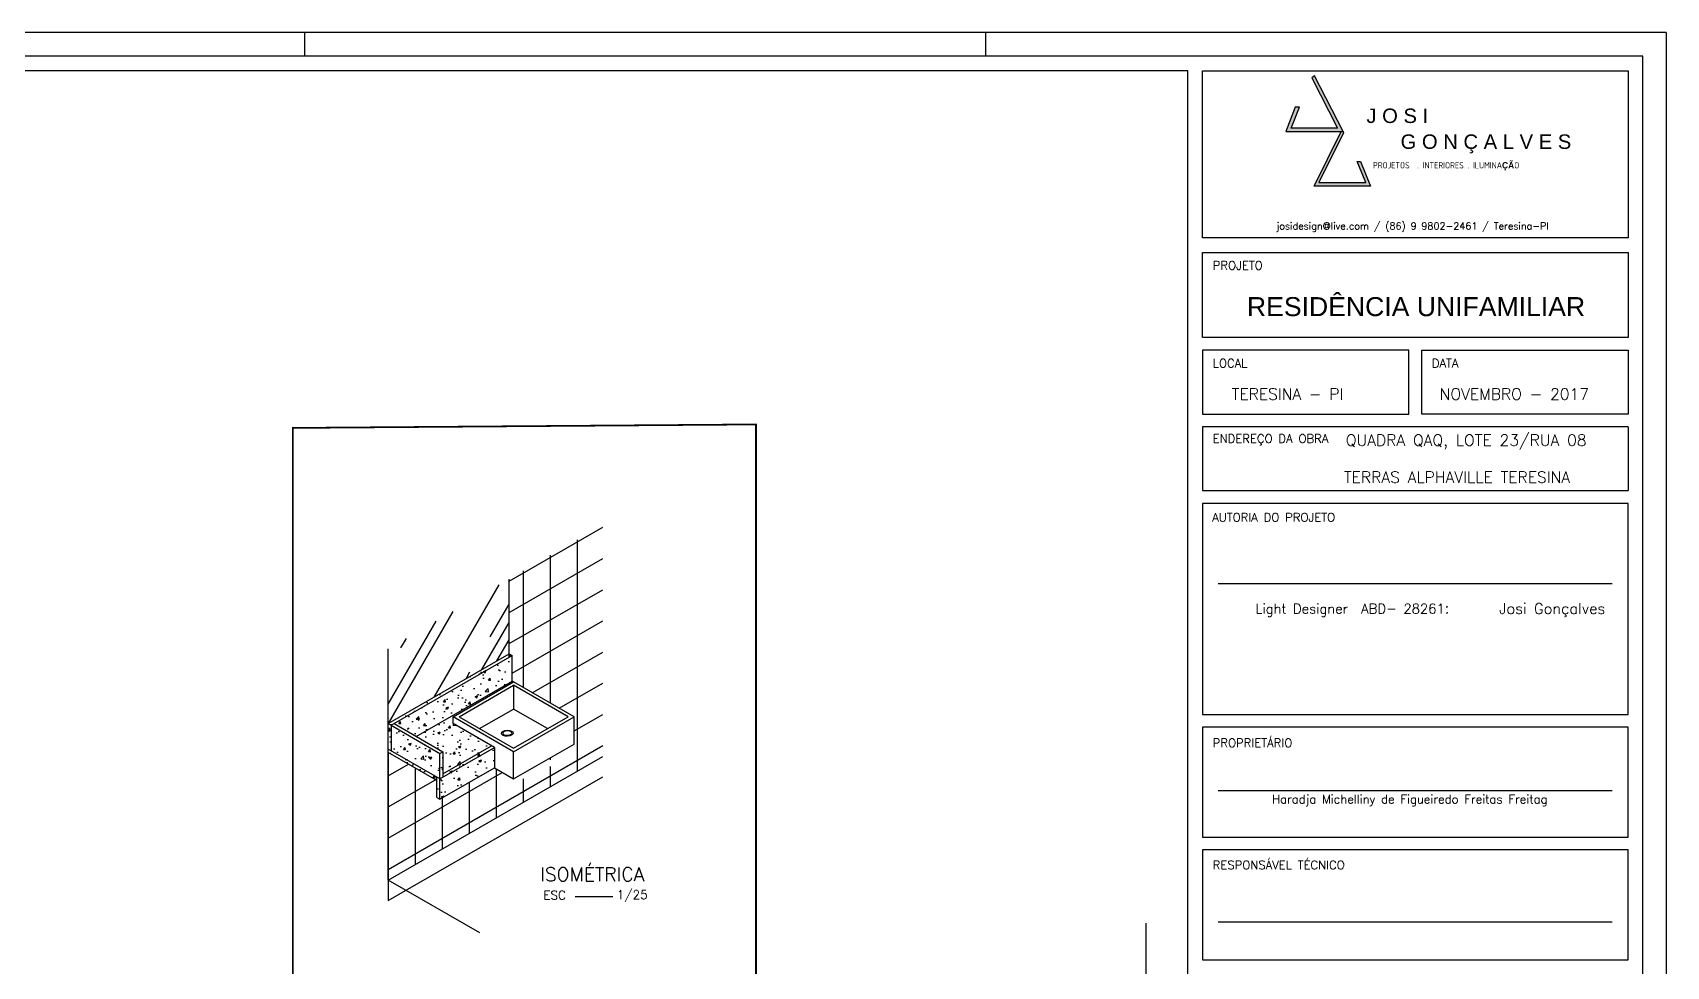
# Model space of a CAD drawing. Header units: millimetres. Extents: x 2182 to 2335, y 1488 to 1614.
# Drawn here: x 2324.91 to 2334.51, y 1509.96 to 1515.45 of the extents above; entities that cross this region are included whole.
import ezdxf

# ---------------------------------------------------------------- set-up
doc = ezdxf.new("R2010")
doc.units = ezdxf.units.MM
doc.linetypes.add('DIVIDE', pattern=[1.25, 0.5, -0.25, 0, -0.25, 0, -0.25])
for name, color, linetype in [('.', 1, 'Continuous'), ('Hachura', 8, 'Continuous'), ('LAYOUT', 7, 'Continuous'), ('PAREDE', 7, 'Continuous'), ('Prancha', 6, 'Continuous'), ('TEXTO', 7, 'Continuous')]:
    doc.layers.add(name, color=color, linetype=linetype)
doc.styles.add('ROMANS', font='romans')
doc.styles.get("Standard").update_dxf_attribs({"font": 'arial.ttf'})

msp = doc.modelspace()

# ---------------------------------------------------------------- hatches: boundary and pattern name
at = {"layer": '.'}
h = msp.add_hatch(color=33, dxfattribs=at)
h.dxf.hatch_style = 1
h.paths.add_polyline_path([(2332.4419, 1515.1965), (2332.4251, 1515.1847), (2332.5761, 1514.8885), (2332.3044, 1514.8885), (2332.3537, 1515.0108), (2332.3281, 1515.0108), (2332.274, 1514.8687), (2332.6092, 1514.8687)])
h = msp.add_hatch(color=33, dxfattribs=at)
h.dxf.hatch_style = 1
h.paths.add_polyline_path([(2332.5556, 1514.9738), (2332.5326, 1514.9738), (2332.5761, 1514.8885), (2332.3044, 1514.8885), (2332.3388, 1514.9738), (2332.3141, 1514.9738), (2332.274, 1514.8687), (2332.6092, 1514.8687)])
h = msp.add_hatch(color=33, dxfattribs=at)
h.dxf.hatch_style = 1
h.paths.add_polyline_path([(2332.5556, 1514.9738), (2332.5326, 1514.9738), (2332.5761, 1514.8885), (2332.3044, 1514.8885), (2332.3388, 1514.9738), (2332.3141, 1514.9738), (2332.274, 1514.8687), (2332.6092, 1514.8687)])
h = msp.add_hatch(color=33, dxfattribs=at)
h.dxf.hatch_style = 1
h.set_gradient(color1=(143, 115, 79), color2=(192, 192, 192))
h.paths.add_polyline_path([(2332.6127, 1514.86), (2332.6092, 1514.8687), (2332.5983, 1514.8687), (2332.4389, 1514.5482), (2332.7704, 1514.5482), (2332.7115, 1514.692), (2332.693, 1514.692), (2332.7431, 1514.5689), (2332.4672, 1514.5689)])
at = {"layer": 'Hachura'}
h = msp.add_hatch(dxfattribs=at)
h.set_pattern_fill('LINE', color=256, scale=0.05, angle=90, style=0)
h.set_pattern_definition([(90, (2327.00027, 1510.34825), (-0.15875, 1e-17), [])])
h.paths.add_polyline_path([(2327.8277, 1511.116), (2327.8277, 1511.1027), (2328.0085, 1511.2071), (2328.0085, 1511.2203)], flags=17)
h.paths.add_polyline_path([(2328.009, 1511.9228), (2328.1193, 1511.8591), (2328.0818, 1511.7941), (2327.9715, 1511.8578)], flags=24)
h.paths.add_polyline_path([(2327.8574, 1512.0103), (2327.9677, 1511.9466), (2327.9302, 1511.8816), (2327.8199, 1511.9453)], flags=24)
h.paths.add_polyline_path([(2327.0003, 1510.4682), (2328.2598, 1511.1954), (2328.2598, 1512.5547), (2327.7104, 1512.2375), (2327.7104, 1511.7982), (2327.7277, 1511.7882), (2327.7277, 1511.6382), (2327.7364, 1511.6332), (2328.0915, 1511.4282), (2328.0915, 1511.2682), (2328.0431, 1511.2403), (2328.0431, 1511.1877), (2327.8104, 1511.0534), (2327.7931, 1511.0634), (2327.7931, 1511.096), (2327.7364, 1511.0632), (2327.6238, 1511.1282), (2327.3034, 1510.9432), (2327.2861, 1510.9532), (2327.2861, 1511.0532), (2327.0003, 1511.2182)])
h.paths.add_polyline_path([(2327.1042, 1510.4082), (2327.0003, 1510.4682), (2327.0003, 1510.3482)])
h = msp.add_hatch(dxfattribs=at)
h.set_pattern_fill('LINE', color=256, scale=0.05, angle=30, style=0)
h.set_pattern_definition([(30, (2327.00027, 1510.34825), (-0.079375, 0.137482), [])])
h.paths.add_polyline_path([(2328.2598, 1512.5547), (2327.7104, 1512.2375), (2327.7104, 1511.7982), (2327.7277, 1511.7882), (2327.7277, 1511.6382), (2327.7364, 1511.6332), (2328.0915, 1511.4282), (2328.0915, 1511.2682), (2328.0431, 1511.2403), (2328.0431, 1511.1877), (2327.8104, 1511.0534), (2327.7931, 1511.0634), (2327.7931, 1511.096), (2327.7364, 1511.0632), (2327.6238, 1511.1282), (2327.3034, 1510.9432), (2327.2861, 1510.9532), (2327.2861, 1511.0532), (2327.0003, 1511.2182), (2327.0003, 1510.3482), (2328.2598, 1511.0754)])
h.paths.add_polyline_path([(2328.0085, 1511.2071), (2328.0085, 1511.2203), (2327.8277, 1511.116), (2327.8277, 1511.1027)], flags=17)
h.paths.add_polyline_path([(2328.009, 1511.9228), (2328.1193, 1511.8591), (2328.0818, 1511.7941), (2327.9715, 1511.8578)], flags=24)
h.paths.add_polyline_path([(2327.8574, 1512.0103), (2327.9677, 1511.9466), (2327.9302, 1511.8816), (2327.8199, 1511.9453)], flags=24)
h = msp.add_hatch(dxfattribs=at)
h.set_pattern_fill('AR-RROOF', color=256, scale=0.0125, angle=60, style=0)
h.set_pattern_definition([(60, (2327.00027, 1511.38825), (0.07429, 0.76367), [4.7625, -0.635, 1.5875, -0.3175]), (60, (2327.07393, 1511.83332), (-0.52445, -0.06383), [0.9525, -0.10477, 1.905, -0.23813]), (60, (2326.84593, 1511.66067), (0.641275, 1.53617), [2.54, -0.4445, 1.27, -0.3175])])
h.paths.add_polyline_path([(2327.7104, 1511.7982), (2327.7104, 1512.2375), (2327.0003, 1511.8275), (2327.0003, 1511.3882)])
h.paths.add_polyline_path([(2327.1556, 1511.8118), (2327.2659, 1511.8755), (2327.3034, 1511.8106), (2327.1931, 1511.7469)], flags=24)
h = msp.add_hatch(dxfattribs=at)
h.set_pattern_fill('AR-CONC', color=256, scale=0.0008, style=0)
h.set_pattern_definition([(50, (2327.00027, 1510.94325), (0.145748, -0.012751), [0.01524, -0.16764]), (355, (2327.00027, 1510.94325), (-0.028194, 0.152845), [0.012192, -0.134112]), (100.451, (2327.01242, 1510.94218), (0.117554, 0.140093), [0.012952, -0.142472]), (46.184, (2327.00027, 1510.98389), (0.216863, -0.033634), [0.02286, -0.25146]), (96.636, (2327.01835, 1510.98108), (0.189923, 0.19794), [0.019428, -0.213708]), (351.184, (2327.00027, 1510.98389), (0.189924, 0.19794), [0.018288, -0.201168]), (21, (2327.0206, 1510.97373), (0.121292, -0.081812), [0.01524, -0.16764]), (326, (2327.0206, 1510.97373), (0.049442, 0.14735), [0.012192, -0.134112]), (71.451, (2327.0307, 1510.96691), (0.170733, 0.065538), [0.012952, -0.142472]), (37.5, (2327.000274, 1510.943246), (0.002471, 0.067644), [0, -0.1324864, 0, -0.136144, 0, -0.13462]), (7.5, (2327.000274, 1510.943246), (0.0534557, 0.0801445), [0, -0.0776224, 0, -0.1294384, 0, -0.051308]), (327.5, (2326.95496, 1510.943246), (0.1084725, -0.004583), [0, -0.0508, 0, -0.158496, 0, -0.210312]), (317.5, (2326.93464, 1510.94325), (0.118503, 0.020341), [0, -0.06604, 0, -0.1052576, 0, -0.149352])])
h.paths.add_polyline_path([(2327.7077, 1511.6267), (2327.7277, 1511.6382), (2327.7277, 1511.7882), (2327.0349, 1511.3882), (2327.1648, 1511.3132)])
h.paths.add_polyline_path([(2327.7277, 1511.7882), (2327.7104, 1511.7982), (2327.0003, 1511.3882), (2327.0176, 1511.3782)])
h.paths.add_polyline_path([(2327.0176, 1511.3782), (2327.0003, 1511.3882), (2327.0003, 1511.2382), (2327.0176, 1511.2282)])
h.paths.add_polyline_path([(2327.0176, 1511.3782), (2327.0176, 1511.2282), (2327.3034, 1511.0632), (2327.3034, 1511.2132)])
h.paths.add_polyline_path([(2327.0349, 1511.3882), (2327.0176, 1511.3782), (2327.3034, 1511.2132), (2327.3207, 1511.2232)])
h.paths.add_polyline_path([(2327.6065, 1511.2582), (2327.3813, 1511.3882), (2327.3813, 1511.4282), (2327.7164, 1511.6217), (2327.7077, 1511.6267), (2327.1648, 1511.3132), (2327.3207, 1511.2232), (2327.3207, 1511.0932)])
h.paths.add_polyline_path([(2327.3207, 1511.2232), (2327.3034, 1511.2132), (2327.3034, 1511.0632), (2327.3207, 1511.0732)], flags=17)
h.paths.add_polyline_path([(2327.0003, 1511.2382), (2327.0003, 1511.2182), (2327.2861, 1511.0532), (2327.2861, 1511.0732)])
h.paths.add_polyline_path([(2327.6238, 1511.1282), (2327.6238, 1511.2482), (2327.3034, 1511.0632), (2327.3034, 1510.9432)])
h.paths.add_polyline_path([(2327.6238, 1511.2482), (2327.6065, 1511.2582), (2327.3207, 1511.0932), (2327.3207, 1511.0732)])
h.paths.add_polyline_path([(2327.3034, 1511.0632), (2327.2861, 1511.0732), (2327.2861, 1510.9532), (2327.3034, 1510.9432)])
h.paths.add_polyline_path([(2327.7364, 1511.6332), (2327.7277, 1511.6382), (2327.7077, 1511.6267), (2327.7164, 1511.6217)])

# ---------------------------------------------------------------- linework, layer by layer
at = {"layer": '.', "color": 33}
msp.add_lwpolyline([(2332.3537, 1515.0108), (2332.3281, 1515.0108), (2332.274, 1514.8687), (2332.6092, 1514.8687), (2332.4419, 1515.1965), (2332.4251, 1515.1847), (2332.5761, 1514.8885), (2332.3044, 1514.8885)], close=True, dxfattribs=at)
msp.add_lwpolyline([(2332.6092, 1514.8687), (2332.6127, 1514.86), (2332.4672, 1514.5689), (2332.7431, 1514.5689), (2332.693, 1514.692), (2332.7115, 1514.692), (2332.7704, 1514.5482), (2332.4389, 1514.5482), (2332.5983, 1514.8687)], dxfattribs=at)
at = {"layer": 'Hachura'}
msp.add_line((2327.7104, 1511.7982), (2327.7104, 1512.2375), dxfattribs=at)
at = {"layer": 'LAYOUT'}
for p, q in [((2327.0003, 1511.3882), (2327.7104, 1511.7982)), ((2327.0176, 1511.3782), (2327.7277, 1511.7882)), ((2327.7104, 1511.7982), (2327.7277, 1511.7882)), ((2327.7104, 1511.7982), (2327.7277, 1511.7882)), ((2327.7277, 1511.6382), (2327.7277, 1511.7882)), ((2327.1648, 1511.3132), (2327.7077, 1511.6267)), ((2327.3813, 1511.4282), (2327.7364, 1511.6332)), ((2327.416, 1511.4282), (2327.7364, 1511.6132)), ((2327.7077, 1511.6267), (2327.7277, 1511.6382)), ((2327.7077, 1511.6267), (2327.7164, 1511.6217)), ((2327.7364, 1511.6332), (2327.7277, 1511.6382)), ((2328.0915, 1511.4282), (2327.7364, 1511.6332)), ((2328.0568, 1511.4282), (2327.7364, 1511.6132)), ((2327.7364, 1511.6132), (2327.7364, 1511.474)), ((2327.0003, 1511.3882), (2327.0176, 1511.3782)), ((2327.0349, 1511.3882), (2327.3207, 1511.2232)), ((2327.3813, 1511.3882), (2327.3813, 1511.4282)), ((2327.7364, 1511.2232), (2327.3813, 1511.4282)), ((2327.6238, 1511.2482), (2327.3813, 1511.3882)), ((2327.416, 1511.4282), (2327.7364, 1511.2432)), ((2327.5366, 1511.3586), (2327.7364, 1511.474)), ((2327.9362, 1511.3586), (2327.7364, 1511.474)), ((2327.7364, 1511.2232), (2328.0915, 1511.4282)), ((2327.7364, 1511.2432), (2328.0568, 1511.4282)), ((2328.0915, 1511.2682), (2328.0915, 1511.4282)), ((2327.0003, 1511.1882), (2327.0003, 1511.3275)), ((2327.0176, 1511.3782), (2327.3034, 1511.2132)), ((2327.0176, 1511.3782), (2327.0176, 1511.2282)), ((2327.3034, 1511.0632), (2327.0003, 1511.2382)), ((2327.2861, 1511.0532), (2327.0003, 1511.2182)), ((2327.3034, 1511.0632), (2327.6238, 1511.2482)), ((2327.3034, 1511.0632), (2327.6238, 1511.2482)), ((2327.3034, 1511.2132), (2327.3207, 1511.2232)), ((2327.3034, 1510.9432), (2327.3034, 1511.2132)), ((2327.3207, 1511.0932), (2327.6065, 1511.2582)), ((2327.3207, 1511.2232), (2327.3207, 1511.0732)), ((2327.6238, 1511.2482), (2327.6238, 1511.1282)), ((2327.7364, 1511.0632), (2328.0915, 1511.2682)), ((2327.7364, 1511.0632), (2327.7364, 1511.2232)), ((2327.3034, 1510.9432), (2327.6238, 1511.1282)), ((2327.6238, 1511.1282), (2327.7364, 1511.0632)), ((2327.2861, 1510.9532), (2327.2861, 1511.0732)), ((2327.2861, 1510.9532), (2327.3034, 1510.9432))]:
    msp.add_line(p, q, dxfattribs=at)
msp.add_ellipse((2327.6994, 1511.3315), major_axis=(0.0352, 0.0009), ratio=0.493881, dxfattribs=at)
at = {"layer": 'LAYOUT', "extrusion": (0, 0, -1)}
msp.add_ellipse((2327.6992, 1511.3323), major_axis=(0.0268, 0.0007), ratio=0.480312, dxfattribs=at)
at = {"layer": 'PAREDE'}
for p, q in [((2327.0003, 1510.4682), (2327.0003, 1511.8275)), ((2327.0003, 1510.4682), (2328.2598, 1511.1954)), ((2327.5379, 1510.1579), (2327.0003, 1510.4682)), ((2331.4529, 1510.0651), (2331.4529, 1510.2151)), ((2331.4529, 1507.0951), (2331.4529, 1510.0651))]:
    msp.add_line(p, q, dxfattribs=at)
at = {"layer": 'Prancha', "color": 7}
for p, q in [((2334.5087, 1515.4497), (2314.9962, 1515.4497)), ((2326.5087, 1515.4497), (2326.5087, 1515.3122)), ((2330.5087, 1515.4497), (2330.5087, 1515.3122)), ((2334.5087, 1515.4497), (2334.5087, 1501.3497)), ((2331.8751, 1512.2127), (2334.1896, 1512.2127)), ((2331.8751, 1510.9955), (2334.1896, 1510.9955)), ((2328.097, 1510.371), (2328.3198, 1510.371)), ((2331.8751, 1510.2227), (2334.1896, 1510.2227))]:
    msp.add_line(p, q, dxfattribs=at)
at = {"layer": 'Prancha', "color": 3}
for p, q in [((2331.7845, 1515.2247), (2334.2837, 1515.2247)), ((2331.7845, 1514.2443), (2331.7845, 1515.2247)), ((2334.2837, 1515.2247), (2334.2837, 1514.2443)), ((2334.2837, 1514.2443), (2331.7845, 1514.2443)), ((2331.7845, 1514.1577), (2334.2837, 1514.1577)), ((2331.7845, 1513.6577), (2331.7845, 1514.1577)), ((2334.2837, 1514.1577), (2334.2837, 1513.6577)), ((2334.2837, 1513.6577), (2331.7845, 1513.6577)), ((2332.9966, 1513.5827), (2331.7845, 1513.5827)), ((2331.7845, 1513.5827), (2331.7845, 1513.2077)), ((2332.9966, 1513.2077), (2332.9966, 1513.5827)), ((2333.0716, 1513.5827), (2334.2837, 1513.5827)), ((2333.0716, 1513.2077), (2333.0716, 1513.5827)), ((2334.2837, 1513.5827), (2334.2837, 1513.2077)), ((2331.7845, 1513.2077), (2332.9966, 1513.2077)), ((2334.2837, 1513.1327), (2331.7845, 1513.1327)), ((2331.7845, 1513.1327), (2331.7845, 1512.7577)), ((2334.2837, 1513.2077), (2333.0716, 1513.2077)), ((2334.2837, 1513.1327), (2334.2837, 1512.7577)), ((2331.7845, 1512.7577), (2334.2837, 1512.7577)), ((2334.2837, 1512.6827), (2331.7845, 1512.6827)), ((2331.7845, 1512.6827), (2331.7845, 1511.4421)), ((2334.2837, 1511.4421), (2334.2837, 1512.6827)), ((2331.7845, 1511.4421), (2334.2837, 1511.4421)), ((2334.2837, 1511.3671), (2331.7845, 1511.3671)), ((2331.7845, 1511.3671), (2331.7845, 1510.7205)), ((2334.2837, 1510.7205), (2334.2837, 1511.3671)), ((2331.7845, 1510.7205), (2334.2837, 1510.7205)), ((2334.2837, 1510.6455), (2331.7845, 1510.6455)), ((2331.7845, 1510.6455), (2331.7845, 1509.9989)), ((2334.2837, 1509.9989), (2334.2837, 1510.6455)), ((2331.7845, 1509.9989), (2334.2837, 1509.9989))]:
    msp.add_line(p, q, dxfattribs=at)
at = {"layer": 'Prancha'}
msp.add_lwpolyline([(2334.3712, 1515.3122), (2315.1337, 1515.3122), (2315.1337, 1501.4872), (2334.3712, 1501.4872)], close=True, dxfattribs=at)
at = {"layer": 'Prancha', "color": 2}
msp.add_lwpolyline([(2331.697, 1515.2247), (2315.2212, 1515.2247), (2315.2212, 1501.5747), (2331.697, 1501.5747)], close=True, dxfattribs=at)
at = {"layer": 'TEXTO', "color": 10, "linetype": 'DIVIDE', "const_width": 0.01}
msp.add_lwpolyline([(2329.1604, 1509.7369), (2326.4389, 1509.7163), (2326.4389, 1513.1262), (2329.1604, 1513.1468)], close=True, dxfattribs=at)

# ---------------------------------------------------------------- texts
at = {"color": 8, "char_height": 0.084992, "attachment_point": 1}
for s, width, insert in [('{\\fArial|b0|i0|c0|p34;\\C7;J O S I}', 1.103595, (2332.7467, 1515.0036)), ('{\\fArial|b0|i0|c0|p34;\\C7;G O N Ç A L V E S}', 1.766581, (2332.9474, 1514.8515))]:
    msp.add_mtext_dynamic_manual_height_columns(s, width=width, gutter_width=0.5, heights=[0], dxfattribs=dict(at, insert=insert))
at = {"insert": (2332.7851, 1514.6886), "char_height": 0.037153, "attachment_point": 1}
msp.add_mtext_dynamic_manual_height_columns('{\\Fdim|c0;\\C31;\\c9551830;PROJETOS  . INTERIORES . ILUMINA\\fCityBlueprint|b1|i0|c2|p2;ÇÃ\\Fdim|c0;O}', width=3.573551, gutter_width=0.5, heights=[0], dxfattribs=at)
at = {"layer": 'Prancha', "color": 7, "style": 'ROMANS'}
for s, p in [('QUADRA QAQ, LOTE 23/RUA 08', (2332.6259, 1513.021)), ('TERRAS ALPHAVILLE TERESINA', (2332.6146, 1512.8034))]:
    msp.add_text(s, height=0.066666, dxfattribs=at).set_placement(p)
at = {"layer": 'Prancha', "color": 3, "linetype": 'Continuous', "style": 'ROMANS'}
msp.add_text('ISOMÉTRICA', height=0.08064, dxfattribs=at).set_placement((2327.8923, 1510.4625))
at = {"layer": 'Prancha', "color": 7, "linetype": 'Continuous', "style": 'ROMANS'}
for s, p in [('ESC', (2327.911, 1510.3538)), ('1/25', (2328.3427, 1510.3571))]:
    msp.add_text(s, height=0.05161, dxfattribs=at).set_placement(p)
at = {"layer": 'Prancha', "insert": (2333.0176, 1514.3403), "char_height": 0.041293, "attachment_point": 5, "style": 'ROMANS'}
msp.add_mtext('{\\C8;\\Pjosidesign@live.com / \\C7;(86) 9 9802-2461\\C8; / Teresina-PI}', dxfattribs=at)
at = {"layer": 'Prancha', "color": 2, "char_height": 0.05, "attachment_point": 4, "style": 'ROMANS'}
for s, insert in [('PROJETO', (2331.8439, 1514.0815)), ('LOCAL', (2331.8439, 1513.5065)), ('DATA', (2333.131, 1513.5065)), ('ENDEREÇO DA OBRA', (2331.8439, 1513.0565)), ('AUTORIA DO PROJETO', (2331.8407, 1512.6009)), ('PROPRIETÁRIO', (2331.8439, 1511.275)), ('RESPONSÁVEL TÉCNICO', (2331.8439, 1510.5573))]:
    msp.add_mtext(s, dxfattribs=dict(at, insert=insert))
at = {"layer": 'Prancha', "color": 7, "style": 'ROMANS'}
for s, insert, char_height, attachment_point in [('{\\fSwis721 BdOul BT|b0|i0|c0|p82;RESIDÊNCIA UNIFAMILIAR}', (2333.0383, 1513.8385), 0.111804, 5), ('TERESINA - PI', (2331.9548, 1513.3255), 0.066666, 4), ('NOVEMBRO - 2017', (2333.1773, 1513.3255), 0.066666, 4), ('Light Designer  ABD- 28261{\\H1.111x;: }', (2332.6641, 1512.0577), 0.0567, 5), ('{\\H1.111x; \\C2;Josi Gonçalves }', (2333.8164, 1512.0557), 0.0567, 5)]:
    msp.add_mtext(s, dxfattribs=dict(at, insert=insert, char_height=char_height, attachment_point=attachment_point))
at = {"layer": 'Prancha', "linetype": 'Continuous', "insert": (2333.0016, 1510.969), "char_height": 0.05, "attachment_point": 2, "style": 'ROMANS'}
msp.add_mtext('Haradja Michelliny de Figueiredo Freitas Freitag', dxfattribs=at)

doc.saveas('drawing.dxf')
